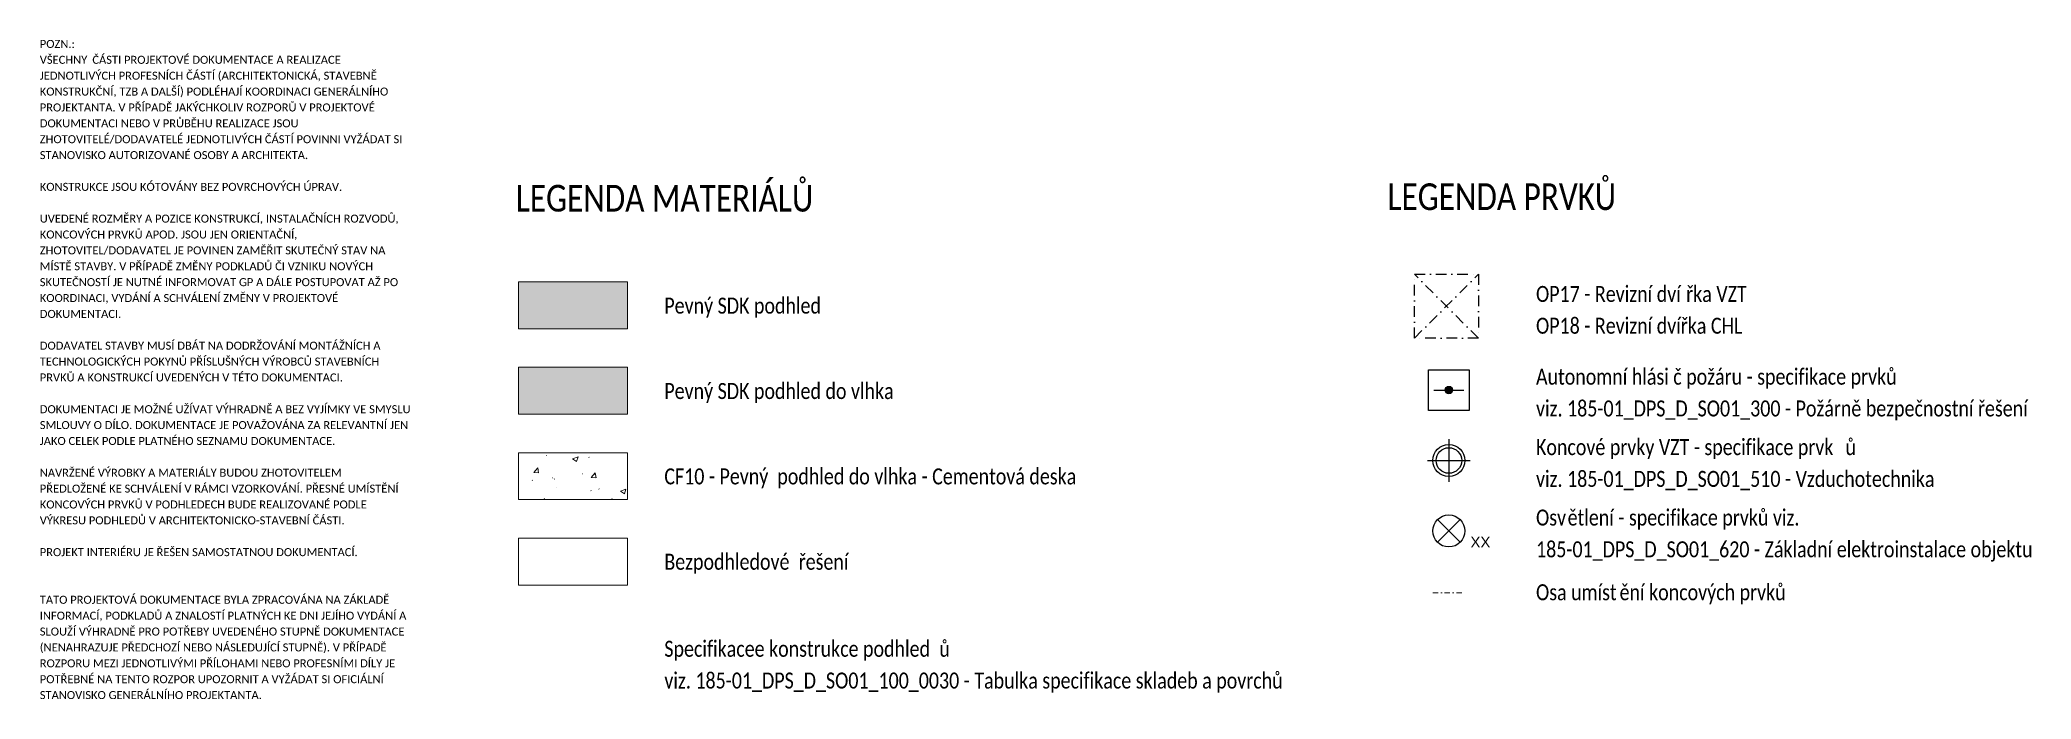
# Model space of a CAD drawing. Header units: millimetres. Extents: x -48393 to -1543, y -7799 to 13735.
# Drawn here: x -20206 to -1543, y -1655 to 4524 of the extents above; entities that cross this region are included whole.
import ezdxf

# ---------------------------------------------------------------- set-up
doc = ezdxf.new("R2010")
doc.units = ezdxf.units.MM
doc.linetypes.add('ABMV_DashDot_2_2mm-S0_6mm', pattern=[110, 50, -30, 0, -30])
doc.linetypes.add('HA_DashDot_4mm-S1mm', pattern=[200, 100, -50, 0, -50])
for name, color, linetype, lineweight in [('A-DETL-____-OTLN', 9, 'Continuous', 25), ('A-DETL-____-THIN', 9, 'Continuous', 9), ('A-DETL-GENF-OTLN', 9, 'Continuous', 9), ('A-FLOR-____-OVHD', 9, 'HA_DashDot_4mm-S1mm', 25), ('G-____-____-TEXT', 9, 'Continuous', 5)]:
    doc.layers.add(name, color=color, linetype=linetype, lineweight=lineweight)
doc.styles.add('Arial', font='arial.ttf', dxfattribs={"height": 100})
doc.styles.add('Calibri', font='calibri.ttf', dxfattribs={"height": 75})
doc.styles.add('Calibri_1', font='calibri.ttf', dxfattribs={"width": 0.8, "height": 250})
doc.styles.add('Calibri_2', font='calibri.ttf', dxfattribs={"width": 0.8, "height": 150})

msp = doc.modelspace()

# ---------------------------------------------------------------- hatches: boundary and pattern name
at = {"layer": 'A-DETL-GENF-OTLN'}
for color, points in [(254, [(-14699.5, 1815.2), (-14699.5, 2255.2), (-15719.5, 2255.2), (-15719.5, 1815.2)]), (254, [(-14699.5, 1015.2), (-14699.5, 1455.2), (-15719.5, 1455.2), (-15719.5, 1015.2)]), (1, [(-7000.6, 1206.7), (-6991.5, 1207.9), (-6983.1, 1211.4), (-6975.9, 1216.9), (-6970.3, 1224.2), (-6966.8, 1232.6), (-6965.6, 1241.7), (-6966.8, 1250.8), (-6970.3, 1259.2), (-6975.9, 1266.4), (-6983.1, 1272), (-6991.5, 1275.5), (-7000.6, 1276.7), (-7009.7, 1275.5), (-7018.1, 1272), (-7025.4, 1266.4), (-7030.9, 1259.2), (-7034.4, 1250.8), (-7035.6, 1241.7), (-7034.4, 1232.6), (-7030.9, 1224.2), (-7025.4, 1216.9), (-7018.1, 1211.4), (-7009.7, 1207.9)])]:
    msp.add_hatch(color=color, dxfattribs=at).paths.add_polyline_path(points)
at = {"layer": 'A-DETL-GENF-OTLN', "lineweight": 5}
h = msp.add_hatch(dxfattribs=at)
h.set_pattern_fill('FP_1', color=8, style=0, pattern_type=2)
h.set_pattern_definition([(50, (-16548.65, 0), (537.94, -47.06), [56.25, -618.75]), (355, (-16548.65, 0), (-104.06, 564.14), [45, -495]), (100.45, (-16503.8, -3.9), (433.89, 517.08), [47.8, -525.86]), (46.184, (-16548.65, 150), (800.43, -124.14), [84.38, -928.12]), (96.636, (-16481.95, 139.66), (701, 730.6), [71.7, -788.78]), (351.184, (-16548.65, 150), (701, 730.6), [67.5, -742.5]), (21, (-16473.65, 112.5), (447.68, -301.96), [56.25, -618.75]), (326, (-16473.65, 112.5), (182.49, 543.86), [45, -495]), (71.45, (-16436.34, 87.34), (630.17, 241.9), [47.8, -525.86]), (37.5, (-16548.65, 0), (9.12, 249.67), [3.353, -485.647, 3.353, -499.147, -496.875]), (37.5, (-16548.65, 0), (9.12, 249.67), [-991.5, 3.353, -493.52]), (7.5, (-16548.65, 0), (197.302, 295.81), [3.353, -283.147, 3.353, -474.397, -189.375]), (7.5, (-16548.65, 0), (197.302, 295.81), [-764.25, 3.353, -186.02]), (327.5, (-16715.9, 0), (400.367, -16.916), [3.353, -184.147, 3.353, -581.647, -776.25]), (327.5, (-16715.9, 0), (400.367, -16.916), [-772.5, 3.353, -772.897]), (317.5, (-16790.9, 0), (437.39, 75.08), [3.353, -240.397, 3.353, -385.147, -551.25]), (317.5, (-16790.9, 0), (437.39, 75.08), [-632.25, 3.35, -547.9])])
h.paths.add_polyline_path([(-14699.5, 215.2), (-14699.5, 655.2), (-15719.5, 655.2), (-15719.5, 215.2)])

# ---------------------------------------------------------------- linework, layer by layer
at = {"layer": 'A-DETL-____-OTLN'}
for p, q in [((-7190.6, 1431.7), (-6810.6, 1431.7)), ((-7190.6, 1051.7), (-7190.6, 1431.7)), ((-6810.6, 1431.7), (-6810.6, 1051.7)), ((-7140.6, 1241.7), (-6860.6, 1241.7)), ((-7000.6, 1206.7), (-7000.6, 1276.7)), ((-6810.6, 1051.7), (-7190.6, 1051.7)), ((-7000.6, 781.7), (-7000.6, 381.7)), ((-7200.6, 581.7), (-6800.6, 581.7)), ((-6894.5, 27.8), (-7106.7, -184.4)), ((-7106.7, 27.8), (-6894.5, -184.4))]:
    msp.add_line(p, q, dxfattribs=at)
at = {"layer": 'A-DETL-____-OTLN', "linetype": 'ABMV_DashDot_2_2mm-S0_6mm', "lineweight": 5}
msp.add_line((-7150.6, -658.3), (-6850.6, -658.3), dxfattribs=at)
at = {"layer": 'A-DETL-____-OTLN'}
for centre, radius in [((-7000.6, 1241.7), 35), ((-7000.6, 581.7), 150), ((-7000.6, 581.7), 120), ((-7000.6, -78.3), 150)]:
    msp.add_circle(centre, radius, dxfattribs=at)
at = {"layer": 'A-DETL-____-THIN'}
for p, q in [((-14699.5, 2255.2), (-15719.5, 2255.2)), ((-15719.5, 2255.2), (-15719.5, 1815.2)), ((-14699.5, 1815.2), (-14699.5, 2255.2)), ((-15719.5, 1815.2), (-14699.5, 1815.2)), ((-14699.5, 1455.2), (-15719.5, 1455.2)), ((-15719.5, 1455.2), (-15719.5, 1015.2)), ((-14699.5, 1015.2), (-14699.5, 1455.2)), ((-15719.5, 1015.2), (-14699.5, 1015.2)), ((-14699.5, 655.2), (-15719.5, 655.2)), ((-15719.5, 655.2), (-15719.5, 215.2)), ((-14699.5, 215.2), (-14699.5, 655.2)), ((-15719.5, 215.2), (-14699.5, 215.2)), ((-14699.5, -144.8), (-15719.5, -144.8)), ((-15719.5, -144.8), (-15719.5, -584.8)), ((-14699.5, -584.8), (-14699.5, -144.8)), ((-15719.5, -584.8), (-14699.5, -584.8))]:
    msp.add_line(p, q, dxfattribs=at)
for start, end in [(0, 180), (180, 360)]:
    msp.add_arc((-7000.6, 1241.7), 35, start, end, dxfattribs=at)
at = {"layer": 'A-FLOR-____-OVHD'}
for p, q in [((-7323.7, 1728.2), (-7323.7, 2328.2)), ((-7323.7, 2328.2), (-6723.7, 2328.2)), ((-7323.7, 1728.2), (-6723.7, 2328.2)), ((-6723.7, 1728.2), (-7323.7, 2328.2)), ((-6723.7, 2328.2), (-6723.7, 1728.2)), ((-6723.7, 1728.2), (-7323.7, 1728.2))]:
    msp.add_line(p, q, dxfattribs=at)

# ---------------------------------------------------------------- texts
at = {"layer": 'G-____-____-TEXT', "color": 7, "lineweight": 9, "attachment_point": 1}
for s, insert, char_height, width, style in [('POZN.: ', (-20206.4, 4523.2), 75, 448.945, 'Calibri'), ('VŠECHNY ', (-20206.4, 4374.4), 75, 597.257, 'Calibri'), ('ČÁSTI PROJEKTOVÉ DOKUMENTACE A REALIZACE ', (-19713.6, 4374.4), 75, 2978.269, 'Calibri'), ('JEDNOTLIVÝCH PROFESNÍCH ČÁSTÍ (ARCHITEKTONICKÁ, STAVEBNĚ ', (-20206.4, 4225.6), 75, 4028.48, 'Calibri'), ('KONSTRUKČNÍ, TZB A DALŠÍ) PODLÉHAJÍ KOORDINACI GENERÁLNÍHO ', (-20206.4, 4076.8), 75, 4164.767, 'Calibri'), ('PROJEKTANTA. V\xa0PŘÍPADĚ JAKÝCHKOLIV ROZPORŮ V\xa0PROJEKTOVÉ ', (-20206.4, 3927.9), 75, 4004.429, 'Calibri'), ('DOKUMENTACI NEBO V\xa0PRŮBĚHU REALIZACE JSOU ', (-20206.4, 3779.1), 75, 3106.539, 'Calibri'), ('ZHOTOVITELÉ/DODAVATELÉ JEDNOTLIVÝCH ČÁSTÍ POVINNI VYŽÁDAT SI ', (-20206.4, 3630.3), 75, 4337.129, 'Calibri'), ('STANOVISKO AUTORIZOVANÉ OSOBY A ARCHITEKTA.', (-20206.4, 3481.4), 75, 3178.691, 'Calibri'), ('KONSTRUKCE JSOU KÓTOVÁNY BEZ POVRCHOVÝCH ÚPRAV. ', (-20206.4, 3183.8), 75, 3627.636, 'Calibri'), ('LEGENDA MATERIÁL', (-15745, 3164.8), 250, 3136.202, 'Calibri_1'), ('Ů', (-13157.4, 3164.8), 250, 243.713, 'Calibri_1'), ('LEGENDA PRVK', (-7575.9, 3179.1), 250, 2353.755, 'Calibri_1'), ('Ů', (-5633.8, 3179.1), 250, 243.713, 'Calibri_1'), ('UVEDENÉ ROZMĚRY A POZICE KONSTRUKCÍ, INSTALAČNÍCH ROZVODŮ, ', (-20206.4, 2886.1), 75, 4293.037, 'Calibri'), ('KONCOVÝCH PRVKŮ APOD. JSOU JEN ORIENTAČNÍ, ', (-20206.4, 2737.3), 75, 3094.514, 'Calibri'), ('ZHOTOVITEL/DODAVATEL JE POVINEN ZAMĚŘIT SKUTEČNÝ STAV NA ', (-20206.4, 2588.5), 75, 4132.699, 'Calibri'), ('MÍSTĚ STAVBY. V PŘÍPADĚ ZMĚNY PODKLADŮ ČI VZNIKU NOVÝCH ', (-20206.4, 2439.6), 75, 3980.378, 'Calibri'), ('SKUTEČNOSTÍ JE NUTNÉ INFORMOVAT GP A DÁLE POSTUPOVAT AŽ PO ', (-20206.4, 2290.8), 75, 4285.02, 'Calibri'), ('KOORDINACI, VYDÁNÍ A SCHVÁLENÍ ZMĚNY V PROJEKTOVÉ ', (-20206.4, 2142), 75, 3571.518, 'Calibri'), ('Pevný SDK podhled', (-14353.1, 2108), 150, 1840.675, 'Calibri_2'), ('OP17 - Revizní dví', (-6183.9, 2217.6), 150, 1705.991, 'Calibri_2'), ('řka VZT', (-4776.3, 2217.6), 150, 718.312, 'Calibri_2'), ('DOKUMENTACI. ', (-20206.4, 1993.2), 75, 1002.109, 'Calibri'), ('OP18 - Revizní dvířka CHL', (-6183.9, 1920), 150, 2443.544, 'Calibri_2'), ('DODAVATEL STAVBY MUSÍ DBÁT NA DODRŽOVÁNÍ MONTÁŽNÍCH A ', (-20206.4, 1695.5), 75, 4072.573, 'Calibri'), ('TECHNOLOGICKÝCH POKYNŮ PŘÍSLUŠNÝCH VÝROBCŮ STAVEBNÍCH ', (-20206.4, 1546.7), 75, 4072.573, 'Calibri'), ('PRVKŮ A KONSTRUKCÍ UVEDENÝCH V TÉTO DOKUMENTACI.', (-20206.4, 1397.8), 75, 3599.577, 'Calibri'), ('Pevný SDK podhled do vlhka', (-14353.1, 1308), 150, 2700.084, 'Calibri_2'), ('Autonomní hlási', (-6183.9, 1442.3), 150, 1558.48, 'Calibri_2'), ('č požáru - specifikace prvků', (-4898, 1442.3), 150, 2635.948, 'Calibri_2'), ('DOKUMENTACI JE MOŽNÉ UŽÍVAT VÝHRADNĚ A BEZ VYJÍMKY VE SMYSLU ', (-20206.4, 1100.2), 75, 4401.264, 'Calibri'), ('viz. 185-01_DPS_D_SO01_300 - Požárně bezpečnostní řešení', (-6183.9, 1144.6), 150, 5810.631, 'Calibri_2'), ('SMLOUVY O DÍLO. DOKUMENTACE JE POVAŽOVÁNA ZA RELEVANTNÍ JEN ', (-20206.4, 951.4), 75, 4401.264, 'Calibri'), ('JAKO CELEK PODLE PLATNÉHO SEZNAMU DOKUMENTACE.', (-20206.4, 802.5), 75, 3515.4, 'Calibri'), ('Koncové prvky VZT - specifikace prvk', (-6183.9, 782.3), 150, 3514.598, 'Calibri_2'), ('ů', (-3284.1, 782.3), 150, 121.857, 'Calibri_2'), ('PŘEDLOŽENÉ KE SCHVÁLENÍ V RÁMCI VZORKOVÁNÍ. PŘESNÉ UMÍSTĚNÍ ', (-20206.4, 356), 75, 4285.02, 'Calibri'), ('NAVRŽENÉ VÝROBKY A MATERIÁLY BUDOU ZHOTOVITELEM ', (-20206.4, 504.9), 75, 3615.611, 'Calibri'), ('CF10 - Pevný  podhled do vlhka - Cementová deska', (-14353.1, 508), 150, 4855.02, 'Calibri_2'), ('viz. 185-01_DPS_D_SO01_510 - Vzduchotechnika', (-6183.9, 484.6), 150, 4726.749, 'Calibri_2'), ('KONCOVÝCH PRVKŮ V PODHLEDECH BUDE REALIZOVANÉ PODLE ', (-20206.4, 207.2), 75, 3924.26, 'Calibri'), ('VÝKRESU PODHLEDŮ V ARCHITEKTONICKO-STAVEBNÍ ČÁSTI. ', (-20206.4, 58.4), 75, 3647.678, 'Calibri'), ('Osv', (-6183.9, 122.3), 150, 359.156, 'Calibri_2'), ('ětlení - specifikace prvků viz.', (-5887.6, 122.3), 150, 2712.91, 'Calibri_2'), ('185-01_DPS_D_SO01_620 - Základní elektroinstalace objektu', (-6183.9, -175.4), 150, 5868.352, 'Calibri_2'), ('PROJEKT INTERIÉRU JE ŘEŠEN SAMOSTATNOU DOKUMENTACÍ.', (-20206.4, -239.3), 75, 3775.948, 'Calibri'), ('Bezpodhledové ', (-14353.1, -292), 150, 1526.413, 'Calibri_2'), ('řešení', (-13093.7, -292), 150, 577.215, 'Calibri_2'), ('TATO PROJEKTOVÁ DOKUMENTACE BYLA ZPRACOVÁNA NA ZÁKLADĚ ', (-20206.4, -685.7), 75, 4176.792, 'Calibri'), ('Osa umíst', (-6183.9, -577.7), 150, 949.198, 'Calibri_2'), ('ění koncových prvků', (-5400.8, -577.7), 150, 1968.945, 'Calibri_2'), ('INFORMACÍ, PODKLADŮ A ZNALOSTÍ PLATNÝCH KE DNI JEJÍHO VYDÁNÍ A ', (-20206.4, -834.6), 75, 4377.214, 'Calibri'), ('SLOUŽÍ VÝHRADNĚ PRO POTŘEBY UVEDENÉHO STUPNĚ DOKUMENTACE ', (-20206.4, -983.4), 75, 4369.197, 'Calibri'), ('(NENAHRAZUJE PŘEDCHOZÍ NEBO NÁSLEDUJÍCÍ STUPNĚ). V PŘÍPADĚ ', (-20206.4, -1132.2), 75, 4140.716, 'Calibri'), ('Specifikacee konstrukce podhled', (-14353, -1107.5), 150, 3123.375, 'Calibri_2'), ('ů ', (-11775.9, -1107.5), 150, 173.165, 'Calibri_2'), ('ROZPORU MEZI JEDNOTLIVÝMI PŘÍLOHAMI NEBO PROFESNÍMI DÍLY JE ', (-20206.4, -1281.1), 75, 4256.961, 'Calibri'), ('POTŘEBNÉ NA TENTO ROZPOR UPOZORNIT A VYŽÁDAT SI OFICIÁLNÍ ', (-20206.4, -1429.9), 75, 4108.648, 'Calibri'), ('viz. 185-01_DPS_D_SO01_100_0030 - Tabulka specifikace skladeb a povrchů', (-14353, -1405.1), 150, 7317.803, 'Calibri_2'), ('STANOVISKO GENERÁLNÍHO PROJEKTANTA.', (-20206.4, -1578.7), 75, 2633.543, 'Calibri')]:
    msp.add_mtext(s, dxfattribs=dict(at, insert=insert, char_height=char_height, width=width, style=style))
at = {"layer": 'G-____-____-TEXT', "color": 11, "lineweight": 9, "insert": (-6798.1, -133.1), "char_height": 100, "width": 224.472, "attachment_point": 1, "style": 'Arial'}
msp.add_mtext('XX', dxfattribs=at)

doc.saveas('drawing.dxf')
